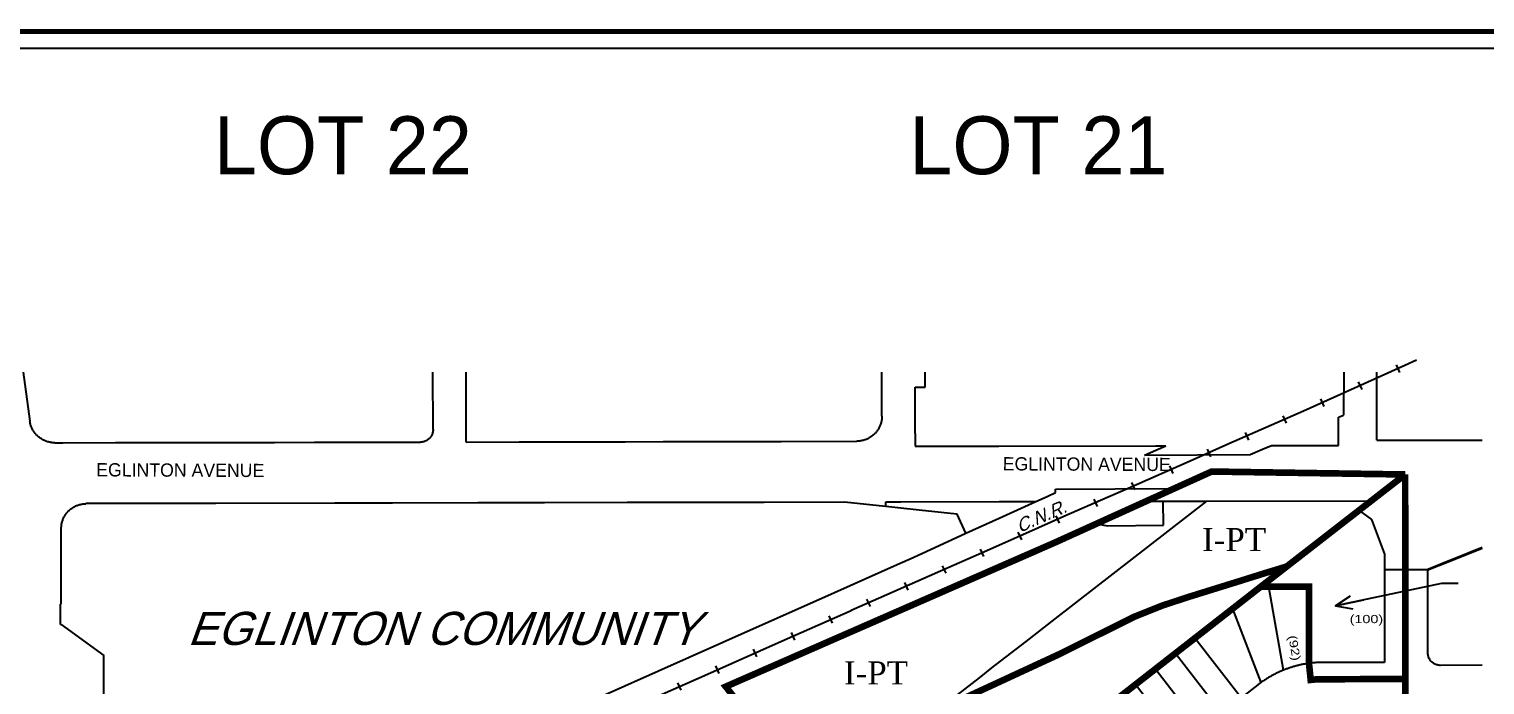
# Model space of a CAD drawing. Header units: millimetres. Extents: x 1745962 to 1749233, y 4525379 to 4529927.
# Drawn here: x 1747694 to 1748574, y 4529485 to 4529881 of the extents above; entities that cross this region are included whole.
import ezdxf
from ezdxf.enums import TextEntityAlignment as Align

# ---------------------------------------------------------------- set-up
doc = ezdxf.new("R2010")
doc.units = ezdxf.units.MM
doc.header["$LTSCALE"] = 10
doc.header["$MEASUREMENT"] = 0
for name, color, linetype in [('AROLL_ADDRESS', 44, 'Continuous'), ('AROLL_LOTS', 8, 'Continuous'), ('AROLL_ROADS', 7, 'Continuous'), ('LEGEND', 7, 'Continuous'), ('RAILWAY', 9, 'Continuous'), ('ZONING_STANDARDS', 140, 'Continuous'), ('ZONING_ZONES', 140, 'Continuous')]:
    doc.layers.add(name, color=color, linetype=linetype)
doc.styles.add('DUTCH', font='dutcheb.ttf')
doc.styles.add('Univers Condensed', font='UNVR57W.TTF')
doc.styles.add('Univers Condensed Bold', font='UNVR67W.TTF')
doc.styles.add('Univers Light Condensed', font='unvr47a.ttf')

# ---------------------------------------------------------------- blocks, each defined once
blk = doc.blocks.new('ARROW-1')
blk.add_line((0, 0), (1.75, 0))
blk.add_lwpolyline([(0.972, 0.389), (0, 0), (0.972, -0.389)])

msp = doc.modelspace()

# ---------------------------------------------------------------- linework, layer by layer
at = {"layer": 'AROLL_LOTS'}
for p, q in [((1748505.33, 4529595.85), (1748498.06, 4529590.36)), ((1748498.06, 4529590.36), (1748438.81, 4529544.36)), ((1748498.06, 4529590.36), (1748505.58, 4529584.92)), ((1748505.58, 4529584.92), (1748513.5, 4529563.99)), ((1748513.5, 4529563.99), (1748513.5, 4529544.19)), ((1748539.73, 4529554.35), (1748513.5, 4529554.35)), ((1748438.81, 4529544.36), (1748428.83, 4529536.5)), ((1748438.81, 4529544.36), (1748443.43, 4529544.18)), ((1748443.43, 4529544.18), (1748467.8, 4529544.18)), ((1748452.3, 4529493.76), (1748443.43, 4529544.18)), ((1748467.81, 4529528.95), (1748467.8, 4529544.18)), ((1748513.5, 4529544.19), (1748513.5, 4529528.95)), ((1748428.83, 4529536.5), (1748421.72, 4529530.88)), ((1748421.72, 4529530.88), (1748409.95, 4529521.85)), ((1748438.95, 4529486.41), (1748421.72, 4529530.88)), ((1748467.81, 4529513.72), (1748467.81, 4529528.95)), ((1748513.5, 4529528.95), (1748513.5, 4529513.71)), ((1748409.95, 4529521.85), (1748398.79, 4529513.19)), ((1748398.79, 4529513.19), (1748386.78, 4529503.97)), ((1748426.89, 4529477.11), (1748398.79, 4529513.19)), ((1748467.81, 4529497.9), (1748467.81, 4529513.72)), ((1748513.5, 4529513.71), (1748513.49, 4529498.47)), ((1748386.78, 4529503.97), (1748374.74, 4529494.62)), ((1748414.87, 4529467.76), (1748386.78, 4529503.97)), ((1748513.49, 4529498.47), (1748476.57, 4529498.49)), ((1748374.74, 4529494.62), (1748362.71, 4529485.27)), ((1748402.84, 4529458.42), (1748374.74, 4529494.62)), ((1748362.71, 4529485.27), (1748350.64, 4529475.93)), ((1748390.82, 4529449.07), (1748362.71, 4529485.27)), ((1748436.95, 4529484.92), (1748426.89, 4529477.11))]:
    msp.add_line(p, q, dxfattribs=at)
for points in [[(1747690.11, 4529673.79), (1747694.22, 4529644.35)], [(1747938.09, 4529639.24), (1747938.03, 4529673.79)], [(1747958.21, 4529634.71), (1747958.16, 4529673.79)], [(1748209.54, 4529647.32), (1748209.58, 4529673.79)], [(1748235.77, 4529664.72), (1748235.79, 4529673.79)], [(1748488.8, 4529673.79), (1748488.75, 4529647.96)], [(1748508.88, 4529656.94), (1748508.92, 4529673.79)], [(1748229.64, 4529636.74), (1748229.68, 4529664.74)], [(1748229.68, 4529664.74), (1748235.77, 4529664.72)], [(1748508.86, 4529641.83), (1748508.88, 4529656.94)], [(1748209.54, 4529647.32), (1748209.53, 4529646.82), (1748209.5, 4529646.31), (1748209.46, 4529645.81), (1748209.4, 4529645.32), (1748209.33, 4529644.83), (1748209.24, 4529644.33), (1748209.13, 4529643.84), (1748209.01, 4529643.36), (1748208.87, 4529642.88), (1748208.72, 4529642.4), (1748208.55, 4529641.93), (1748208.36, 4529641.46), (1748208.16, 4529641.01), (1748207.95, 4529640.56), (1748207.71, 4529640.12), (1748207.47, 4529639.68), (1748207.22, 4529639.25), (1748206.94, 4529638.84), (1748206.65, 4529638.42), (1748206.35, 4529638.02), (1748206.04, 4529637.63), (1748205.71, 4529637.25), (1748205.38, 4529636.88), (1748205.03, 4529636.53), (1748204.67, 4529636.18), (1748204.29, 4529635.85), (1748203.91, 4529635.53), (1748203.52, 4529635.22), (1748203.11, 4529634.91), (1748202.7, 4529634.63), (1748202.28, 4529634.37), (1748201.86, 4529634.11), (1748201.42, 4529633.87), (1748200.97, 4529633.64), (1748200.52, 4529633.43), (1748200.06, 4529633.24), (1748199.6, 4529633.06), (1748199.12, 4529632.89), (1748198.65, 4529632.74), (1748198.17, 4529632.6), (1748197.68, 4529632.49), (1748197.19, 4529632.38), (1748196.7, 4529632.29), (1748196.2, 4529632.23), (1748195.71, 4529632.17), (1748195.2, 4529632.14), (1748194.34, 4529632.1)], [(1748485.7, 4529646.67), (1748488.75, 4529647.96)], [(1747709.32, 4529631.21), (1747708.82, 4529631.22), (1747708.33, 4529631.23), (1747707.83, 4529631.27), (1747707.33, 4529631.33), (1747706.83, 4529631.41), (1747706.35, 4529631.49), (1747705.86, 4529631.6), (1747705.37, 4529631.72), (1747704.89, 4529631.86), (1747704.41, 4529632.02), (1747703.94, 4529632.19), (1747703.48, 4529632.37), (1747703.02, 4529632.57), (1747702.57, 4529632.78), (1747702.13, 4529633.01), (1747701.69, 4529633.25), (1747701.26, 4529633.51), (1747700.84, 4529633.78), (1747700.42, 4529634.07), (1747700.02, 4529634.37), (1747699.64, 4529634.68), (1747699.26, 4529635), (1747698.88, 4529635.34), (1747698.53, 4529635.68), (1747698.18, 4529636.05), (1747697.84, 4529636.42), (1747697.52, 4529636.8), (1747697.2, 4529637.19), (1747696.91, 4529637.6), (1747696.63, 4529638.01), (1747696.36, 4529638.43), (1747696.1, 4529638.85), (1747695.86, 4529639.29), (1747695.63, 4529639.74), (1747695.42, 4529640.19), (1747695.22, 4529640.65), (1747695.04, 4529641.12), (1747694.87, 4529641.59), (1747694.72, 4529642.07), (1747694.58, 4529642.55), (1747694.46, 4529643.03), (1747694.36, 4529643.52), (1747694.22, 4529644.35)], [(1747938.09, 4529639.24), (1747938.07, 4529638.74), (1747938.02, 4529638.25), (1747937.94, 4529637.75), (1747937.83, 4529637.26), (1747937.68, 4529636.78), (1747937.51, 4529636.32), (1747937.3, 4529635.86), (1747937.06, 4529635.42), (1747936.8, 4529635), (1747936.51, 4529634.59), (1747936.19, 4529634.21), (1747935.85, 4529633.84), (1747935.48, 4529633.5), (1747935.1, 4529633.19), (1747934.69, 4529632.89), (1747934.26, 4529632.63), (1747933.83, 4529632.4), (1747933.36, 4529632.19), (1747932.9, 4529632.01), (1747932.42, 4529631.87), (1747931.93, 4529631.76), (1747931.43, 4529631.67), (1747930.48, 4529631.61)], [(1748485.67, 4529632.64), (1748485.7, 4529646.67)], [(1748508.84, 4529632.69), (1748508.86, 4529641.83)], [(1747709.32, 4529631.21), (1747714.12, 4529631.22)], [(1747714.12, 4529631.22), (1747746.12, 4529631.28)], [(1747746.12, 4529631.28), (1747778.12, 4529631.33)], [(1747778.12, 4529631.33), (1747782.68, 4529631.34)], [(1747782.68, 4529631.34), (1747806.68, 4529631.39)], [(1747806.68, 4529631.39), (1747810.11, 4529631.4)], [(1747810.11, 4529631.4), (1747842.11, 4529631.45)], [(1747842.11, 4529631.45), (1747866.49, 4529631.49)], [(1747866.49, 4529631.49), (1747874.1, 4529631.51)], [(1747874.1, 4529631.51), (1747906.09, 4529631.57)], [(1747906.09, 4529631.57), (1747930.48, 4529631.61)], [(1747958.21, 4529631.66), (1747958.21, 4529634.71)], [(1747958.21, 4529631.66), (1747990.2, 4529631.73)], [(1747990.2, 4529631.73), (1748005.45, 4529631.76)], [(1748005.45, 4529631.76), (1748022.2, 4529631.78)], [(1748022.2, 4529631.78), (1748054.19, 4529631.85)], [(1748054.19, 4529631.85), (1748077.27, 4529631.89)], [(1748077.27, 4529631.89), (1748086.3, 4529631.9)], [(1748086.3, 4529631.9), (1748117.43, 4529631.96)], [(1748117.43, 4529631.96), (1748138.22, 4529632)], [(1748138.22, 4529632), (1748148.59, 4529632.02)], [(1748148.59, 4529632.02), (1748194.34, 4529632.1)], [(1748229.64, 4529636.74), (1748229.62, 4529629.12)], [(1748445.05, 4529629.52), (1748485.67, 4529629.6)], [(1748485.67, 4529629.6), (1748485.67, 4529632.64)], [(1748508.84, 4529632.69), (1748567.97, 4529632.8)], [(1748567.97, 4529632.8), (1748572.48, 4529632.81)], [(1748229.62, 4529629.12), (1748266.25, 4529629.2)], [(1748266.25, 4529629.2), (1748280.33, 4529629.22)], [(1748280.33, 4529629.22), (1748375.28, 4529629.39)], [(1748368.36, 4529623.69), (1748375.28, 4529626.79)], [(1748368.36, 4529623.69), (1748432.17, 4529624.08)], [(1748375.28, 4529629.39), (1748381.14, 4529629.41)], [(1748375.28, 4529626.79), (1748381.14, 4529629.41)], [(1748432.17, 4529624.08), (1748439.71, 4529627.27)], [(1748439.71, 4529627.27), (1748445.05, 4529629.52)], [(1748314.42, 4529603.1), (1748386.29, 4529603.57)], [(1748375.98, 4529598.9), (1748386.29, 4529603.57)], [(1747713.27, 4529579.45), (1747713.28, 4529579.95), (1747713.3, 4529580.45), (1747713.34, 4529580.95), (1747713.4, 4529581.44), (1747713.48, 4529581.94), (1747713.57, 4529582.43), (1747713.68, 4529582.91), (1747713.8, 4529583.4), (1747713.95, 4529583.88), (1747714.1, 4529584.36), (1747714.27, 4529584.82), (1747714.46, 4529585.29), (1747714.66, 4529585.75), (1747714.88, 4529586.2), (1747715.12, 4529586.63), (1747715.36, 4529587.07), (1747715.63, 4529587.5), (1747715.9, 4529587.92), (1747716.2, 4529588.32), (1747716.5, 4529588.72), (1747716.82, 4529589.1), (1747717.14, 4529589.48), (1747717.49, 4529589.85), (1747717.84, 4529590.2), (1747718.21, 4529590.54), (1747718.58, 4529590.87), (1747718.97, 4529591.19), (1747719.37, 4529591.48), (1747719.77, 4529591.78), (1747720.19, 4529592.05), (1747720.62, 4529592.31), (1747721.05, 4529592.56), (1747721.5, 4529592.79), (1747721.94, 4529593.01), (1747722.41, 4529593.21), (1747722.87, 4529593.4), (1747723.34, 4529593.57), (1747723.81, 4529593.73), (1747724.29, 4529593.86), (1747724.78, 4529593.98), (1747725.27, 4529594.09), (1747725.76, 4529594.18), (1747726.26, 4529594.25), (1747726.75, 4529594.31), (1747727.25, 4529594.35), (1747728.18, 4529594.38)], [(1747728.18, 4529594.68), (1747806.72, 4529594.81)], [(1747728.18, 4529594.68), (1747728.18, 4529594.38)], [(1747806.72, 4529594.81), (1747878.65, 4529594.93)], [(1747878.65, 4529594.93), (1747901.44, 4529594.97)], [(1747901.44, 4529594.97), (1747913.63, 4529594.98)], [(1747913.63, 4529594.98), (1747965.11, 4529595.07)], [(1747965.11, 4529595.07), (1747994.54, 4529595.13)], [(1747994.54, 4529595.13), (1748005.49, 4529595.15)], [(1748005.49, 4529595.15), (1748055.54, 4529595.24)], [(1748055.54, 4529595.24), (1748077.31, 4529595.28)], [(1748077.31, 4529595.28), (1748108.94, 4529595.34)], [(1748108.94, 4529595.34), (1748113.49, 4529595.35)], [(1748113.49, 4529595.35), (1748138.27, 4529595.4)], [(1748138.27, 4529595.4), (1748186.85, 4529595.49)], [(1748186.85, 4529595.49), (1748207.9, 4529593.27)], [(1748211.88, 4529595.54), (1748221.03, 4529595.55)], [(1748211.89, 4529592.85), (1748211.88, 4529595.54)], [(1748221.03, 4529595.55), (1748280.39, 4529595.67)], [(1748280.39, 4529595.67), (1748302.63, 4529595.71)], [(1748280.42, 4529585.64), (1748302.63, 4529595.71)], [(1748302.63, 4529595.71), (1748309.37, 4529598.77)], [(1748309.37, 4529598.77), (1748314.43, 4529601.07)], [(1748314.37, 4529524.85), (1748406.05, 4529595.91)], [(1748314.43, 4529601.07), (1748314.42, 4529603.1)], [(1748369.22, 4529595.84), (1748339.18, 4529582.24)], [(1748369.22, 4529595.84), (1748375.98, 4529598.9)], [(1748369.22, 4529595.84), (1748379.68, 4529595.86)], [(1748379.68, 4529595.86), (1748406.05, 4529595.91)], [(1748379.76, 4529581.4), (1748379.68, 4529595.86)], [(1748406.05, 4529595.91), (1748505.66, 4529596.1)], [(1748207.9, 4529593.27), (1748211.89, 4529592.85)], [(1748211.89, 4529592.85), (1748221.02, 4529591.88)], [(1748221.02, 4529591.88), (1748232.15, 4529590.71)], [(1748232.15, 4529590.71), (1748254.87, 4529588.3)], [(1748255.01, 4529587.98), (1748254.87, 4529588.3)], [(1748260.25, 4529576.49), (1748255.01, 4529587.98)], [(1748260.25, 4529576.49), (1748280.42, 4529585.64)], [(1747713.15, 4529533.67), (1747713.27, 4529579.45)], [(1748339.18, 4529582.24), (1748314.29, 4529570.97)], [(1748339.18, 4529582.24), (1748346.11, 4529580.92)], [(1748346.11, 4529580.92), (1748379.76, 4529581.4)], [(1748216.99, 4529528.41), (1748314.29, 4529570.97)], [(1748228.4, 4529561.98), (1748260.25, 4529576.49)], [(1748218.7, 4529557.55), (1748228.4, 4529561.98)], [(1748551.91, 4529559.58), (1748539.72, 4529554.68)], [(1748539.73, 4529554.35), (1748551.92, 4529559.26)], [(1748564.11, 4529564.49), (1748551.91, 4529559.58)], [(1748551.92, 4529559.26), (1748564.1, 4529564.17)], [(1748564.1, 4529564.17), (1748572.48, 4529567.53)], [(1748572.48, 4529567.86), (1748564.11, 4529564.49)], [(1748180.88, 4529540.71), (1748218.7, 4529557.55)], [(1748539.73, 4529554.35), (1748539.72, 4529554.68)], [(1748539.72, 4529538.24), (1748539.73, 4529554.35)], [(1747712.82, 4529521.47), (1747712.85, 4529533.67)], [(1747712.85, 4529533.67), (1747713.15, 4529533.67)], [(1748113.33, 4529510.66), (1748180.88, 4529540.71)], [(1748539.72, 4529530.92), (1748539.72, 4529538.24)], [(1748205.82, 4529523.53), (1748216.99, 4529528.41)], [(1748296.79, 4529511.22), (1748314.37, 4529524.85)], [(1748539.72, 4529515.07), (1748539.72, 4529530.92)], [(1747712.82, 4529521.47), (1747713.13, 4529521.47)], [(1747713.13, 4529521.47), (1747739.08, 4529502.71)], [(1748115.09, 4529483.85), (1748205.82, 4529523.53)], [(1748015.07, 4529466.95), (1748113.33, 4529510.66)], [(1748278.64, 4529497.15), (1748296.79, 4529511.22)], [(1748539.71, 4529504.29), (1748539.72, 4529515.07)], [(1747738.8, 4529388.65), (1747739.08, 4529502.71)], [(1748467.81, 4529497.9), (1748467.31, 4529497.82), (1748466.82, 4529497.76), (1748466.33, 4529497.68), (1748465.83, 4529497.59), (1748465.34, 4529497.5), (1748464.84, 4529497.42), (1748464.36, 4529497.33), (1748463.86, 4529497.23), (1748463.37, 4529497.13), (1748462.89, 4529497.03), (1748462.4, 4529496.92), (1748461.91, 4529496.81), (1748461.42, 4529496.69), (1748460.94, 4529496.58), (1748460.45, 4529496.46), (1748459.97, 4529496.32), (1748459.49, 4529496.19), (1748459.01, 4529496.06), (1748458.53, 4529495.92), (1748458.04, 4529495.78), (1748457.57, 4529495.63), (1748457.09, 4529495.49), (1748456.62, 4529495.33), (1748456.14, 4529495.18), (1748455.67, 4529495.02), (1748455.19, 4529494.85), (1748454.72, 4529494.69), (1748454.25, 4529494.52), (1748453.78, 4529494.34), (1748453.32, 4529494.16), (1748452.84, 4529493.98), (1748452.3, 4529493.76)], [(1748476.57, 4529498.49), (1748476.07, 4529498.49), (1748475.56, 4529498.49), (1748475.07, 4529498.47), (1748474.57, 4529498.46), (1748474.06, 4529498.44), (1748473.56, 4529498.42), (1748473.06, 4529498.39), (1748472.57, 4529498.37), (1748472.07, 4529498.33), (1748471.57, 4529498.29), (1748471.07, 4529498.26), (1748470.58, 4529498.21), (1748470.08, 4529498.16), (1748469.58, 4529498.11), (1748469.08, 4529498.06), (1748468.58, 4529497.99), (1748467.81, 4529497.9)], [(1748541.39, 4529499.52), (1748541.09, 4529499.92), (1748540.82, 4529500.34), (1748540.56, 4529500.77), (1748540.35, 4529501.23), (1748540.17, 4529501.69), (1748540.01, 4529502.17), (1748539.89, 4529502.65), (1748539.8, 4529503.14), (1748539.74, 4529503.64), (1748539.71, 4529504.29)], [(1748547.34, 4529496.67), (1748546.84, 4529496.68), (1748546.35, 4529496.73), (1748545.85, 4529496.81), (1748545.36, 4529496.93), (1748544.88, 4529497.07), (1748544.42, 4529497.24), (1748543.96, 4529497.45), (1748543.52, 4529497.69), (1748543.09, 4529497.96), (1748542.69, 4529498.24), (1748542.31, 4529498.56), (1748541.94, 4529498.9), (1748541.39, 4529499.52)], [(1748246.43, 4529471.95), (1748268.5, 4529489.23)], [(1748268.5, 4529489.23), (1748277.06, 4529495.92)], [(1748277.06, 4529495.92), (1748278.64, 4529497.15)], [(1748452.3, 4529493.76), (1748451.83, 4529493.57), (1748451.37, 4529493.38), (1748450.91, 4529493.18), (1748450.45, 4529492.98), (1748450, 4529492.77), (1748449.54, 4529492.57), (1748449.09, 4529492.36), (1748448.64, 4529492.14), (1748448.18, 4529491.92), (1748447.74, 4529491.7), (1748447.29, 4529491.47), (1748446.84, 4529491.25), (1748446.41, 4529491.02), (1748445.97, 4529490.78), (1748445.53, 4529490.55), (1748445.09, 4529490.31), (1748444.65, 4529490.05), (1748444.22, 4529489.81), (1748443.79, 4529489.56), (1748443.35, 4529489.31), (1748442.92, 4529489.04), (1748442.5, 4529488.78), (1748442.08, 4529488.52), (1748441.66, 4529488.24), (1748441.24, 4529487.97), (1748440.82, 4529487.69), (1748440.4, 4529487.42), (1748439.99, 4529487.14), (1748439.58, 4529486.85), (1748438.95, 4529486.41)], [(1748572.48, 4529496.74), (1748547.34, 4529496.67)], [(1748438.95, 4529486.41), (1748438.55, 4529486.12), (1748438.14, 4529485.82), (1748437.75, 4529485.52), (1748437.35, 4529485.22), (1748436.95, 4529484.92)]]:
    msp.add_lwpolyline(points, dxfattribs=at)
at = {"layer": 'LEGEND'}
msp.add_line((1745973.94, 4529869.67), (1749203.39, 4529869.66), dxfattribs=at)
at = {"layer": 'LEGEND', "const_width": 3}
msp.add_lwpolyline([(1749213.08, 4525380.34), (1745963.94, 4525380.05), (1745963.94, 4529879.67), (1749213.39, 4529879.66)], close=True, dxfattribs=at)
at = {"layer": 'RAILWAY'}
for p, q in [((1748520.45, 4529678.24), (1748522.49, 4529673.67)), ((1748497.64, 4529668), (1748499.68, 4529663.44)), ((1748474.83, 4529657.76), (1748476.88, 4529653.2)), ((1748452.02, 4529647.53), (1748454.07, 4529642.97)), ((1748429.17, 4529637.38), (1748431.22, 4529632.82)), ((1748406.29, 4529627.31), (1748408.33, 4529622.75)), ((1748383.42, 4529617.21), (1748385.46, 4529612.65)), ((1748360.48, 4529607.27), (1748362.53, 4529602.71)), ((1748337.6, 4529597.19), (1748339.65, 4529592.63)), ((1748314.72, 4529587.1), (1748316.77, 4529582.54)), ((1748291.81, 4529577.1), (1748293.86, 4529572.54)), ((1748268.95, 4529566.99), (1748270.99, 4529562.43)), ((1748246.07, 4529556.91), (1748248.12, 4529552.34)), ((1748223.2, 4529546.8), (1748225.25, 4529542.24)), ((1748200.31, 4529536.75), (1748202.36, 4529532.19)), ((1748177.43, 4529526.68), (1748179.47, 4529522.12)), ((1748154.56, 4529516.58), (1748156.6, 4529512.02)), ((1748131.69, 4529506.48), (1748133.74, 4529501.92)), ((1748108.83, 4529496.36), (1748110.88, 4529491.79)), ((1748085.98, 4529486.22), (1748088.02, 4529481.66))]:
    msp.add_line(p, q, dxfattribs=at)
for points in [[(1748532.82, 4529681.19), (1748525.87, 4529677.93), (1748464.39, 4529650.34), (1748419.27, 4529630.5)], [(1748419.27, 4529630.5), (1748395.92, 4529620.15), (1748356.65, 4529602.85), (1748346.3, 4529598.24)], [(1748346.3, 4529598.24), (1748319.64, 4529586.64), (1748296.48, 4529576.39), (1748269.69, 4529564.58), (1748244.98, 4529553.66), (1748212.48, 4529539.4), (1748191.03, 4529529.94)], [(1747712.18, 4529319.08), (1747738.54, 4529330.56), (1747778.38, 4529348.04), (1747818.32, 4529365.57), (1747862.72, 4529385.27), (1747899.56, 4529401.47), (1747933.3, 4529416.28), (1747965.04, 4529430.24), (1747997.81, 4529444.74), (1748028.56, 4529458.31), (1748061.03, 4529472.5), (1748104.06, 4529491.44), (1748150.53, 4529512.04), (1748191.03, 4529529.94)]]:
    msp.add_lwpolyline(points, dxfattribs=at)
at = {"layer": 'ZONING_STANDARDS', "linetype": 'Continuous'}
for p, q in [((1748547.97, 4529546.19), (1748483.93, 4529532.62)), ((1748557.97, 4529546.19), (1748547.97, 4529546.19))]:
    msp.add_line(p, q, dxfattribs=at)
at = {"layer": 'ZONING_ZONES', "const_width": 4}
for points in [[(1748119.64, 4529478.05), (1748115.09, 4529483.85), (1748216.99, 4529528.41), (1748314.29, 4529570.97), (1748339.18, 4529582.24), (1748369.22, 4529595.84), (1748408.95, 4529613.82), (1748525.98, 4529612.05)], [(1748526.31, 4528706.92), (1748525.98, 4529612.04)]]:
    msp.add_lwpolyline(points, dxfattribs=at)
at = {"layer": 'ZONING_ZONES'}
for points in [[(1748525.98, 4529612.04, 4, 4, 0), (1748438.81, 4529544.36, 0, 0, 0)], [(1748438.81, 4529544.36, 4, 4, 0), (1748443.43, 4529544.18, 4, 4, 0), (1748467.8, 4529544.18, 4, 4, 0), (1748467.81, 4529497.9, 4, 4, 0), (1748468.83, 4529487.9, 4, 4, 0), (1748472.6, 4529488.29, 4, 4, 0), (1748526.53, 4529488.46, 0, 0, 0)]]:
    msp.add_lwpolyline(points, format="xyseb", dxfattribs=at)
at = {"layer": 'ZONING_ZONES', "linetype": 'Continuous'}
msp.add_lwpolyline([(1748170.71, 4529412.73, 4, 4, 0), (1748243.18, 4529469.41, 4, 4, 0), (1748316.81, 4529503.46, 4, 4, 0), (1748362.09, 4529526.02, 4, 4, 0), (1748379, 4529532.78, 4, 4, 0), (1748393.92, 4529537.72, 4, 4, 0), (1748421.89, 4529546.39, 4, 4, 0), (1748441.74, 4529552.6, 4, 4, 0), (1748441.74, 4529552.6, 4, 4, 0), (1748454.72, 4529556.57, 0, 0, 0)], format="xyseb", dxfattribs=at)
at = {"layer": 'ZONING_ZONES', "linetype": 'Continuous', "const_width": 4}
msp.add_lwpolyline([(1748438.81, 4529544.36), (1747964.63, 4529174.33)], dxfattribs=at)

# ---------------------------------------------------------------- block references
at = {"layer": 'ZONING_STANDARDS', "linetype": 'Continuous', "xscale": 10, "yscale": 10, "zscale": 10, "rotation": 11.92891149558259}
msp.add_blockref('ARROW-1', (1748483.93, 4529532.62), dxfattribs=at)

# ---------------------------------------------------------------- texts
at = {"layer": 'AROLL_ADDRESS', "style": 'Univers Light Condensed', "width": 1.3}
for s, rotation, p in [('(100)', 359.86, (1748492.38, 4529522.22)), ('(92)', 279.97, (1748455.26, 4529514.4))]:
    msp.add_text(s, height=5, rotation=rotation, dxfattribs=at).set_placement(p)
at = {"layer": 'AROLL_ROADS', "style": 'Univers Condensed'}
for p in [(1748282.58, 4529614.53), (1747734.36, 4529610.91)]:
    msp.add_text('EGLINTON AVENUE', height=8, rotation=359.75, dxfattribs=at).set_placement(p)
at = {"layer": 'LEGEND', "style": 'Univers Condensed Bold'}
for s, p in [('LOT 22', (1747883.55, 4529811)), ('LOT 21', (1748304.16, 4529811))]:
    msp.add_text(s, height=35, dxfattribs=at).set_placement(p, align=Align.MIDDLE)
at = {"layer": 'LEGEND', "linetype": 'Continuous', "style": 'Univers Condensed', "oblique": 20}
msp.add_text('EGLINTON COMMUNITY', height=20, dxfattribs=at).set_placement((1747789.46, 4529509.03))
at = {"layer": 'RAILWAY', "style": 'Univers Condensed', "oblique": 20}
msp.add_text('C.N.R.', height=8, rotation=23.80149, dxfattribs=at).set_placement((1748292.69, 4529576.62))
at = {"layer": 'ZONING_STANDARDS', "style": 'DUTCH'}
for p in [(1748422.51, 4529572.71), (1748205.96, 4529492.14)]:
    msp.add_text('I-PT', height=14, dxfattribs=at).set_placement(p, align=Align.MIDDLE_CENTER)

doc.saveas('drawing.dxf')
